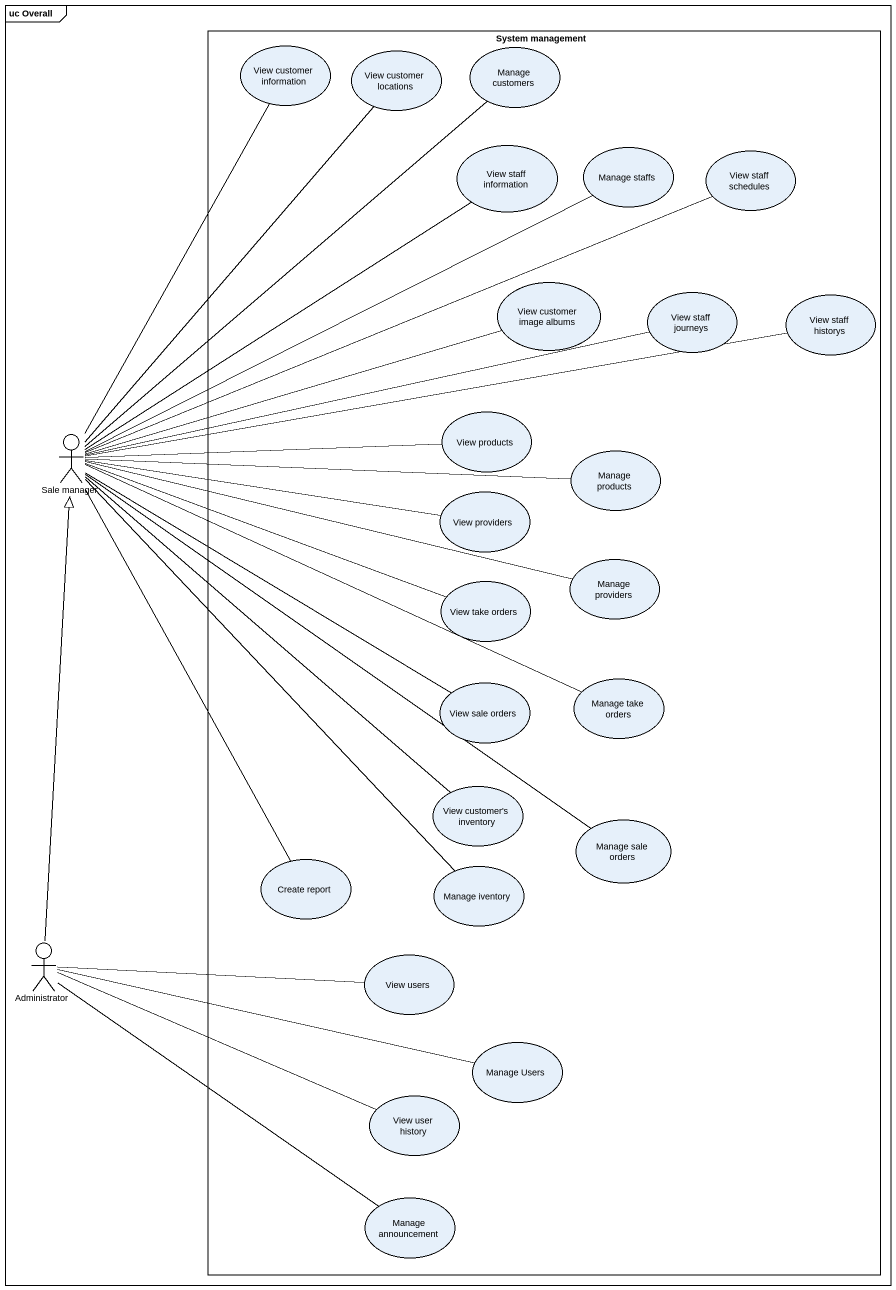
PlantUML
@startuml
mainframe uc Overall
rectangle "System management" as System_management {
  usecase "View customer information" as View_customer_information
  usecase "View customer locations" as View_customer_locations
  usecase "Manage customers" as Manage_customers
  usecase "View staff information" as View_staff_information
  usecase "Manage staffs" as Manage_staffs
  usecase "View staff schedules" as View_staff_schedules
  usecase "View customer image albums" as View_customer_image_albums
  usecase "View staff journeys" as View_staff_journeys
  usecase "View staff historys" as View_staff_historys
  usecase "View products" as View_products
  usecase "Manage products" as Manage_products
  usecase "View providers" as View_providers
  usecase "Manage providers" as Manage_providers
  usecase "View take orders" as View_take_orders
  usecase "Manage take orders" as Manage_take_orders
  usecase "View sale orders" as View_sale_orders
  usecase "View customer's inventory" as View_customer_s_inventory
  usecase "Manage sale orders" as Manage_sale_orders
  usecase "Create report" as Create_report
  usecase "Manage iventory" as Manage_iventory
  usecase "View users" as View_users
  usecase "Manage Users" as Manage_Users
  usecase "View user history" as View_user_history
  usecase "Manage announcement" as Manage_announcement
}
actor "Sale manager" as Sale_manager
actor Administrator
Sale_manager -up- View_customer_information
Sale_manager -up- View_customer_locations
Sale_manager -up- Manage_customers
Sale_manager -up- View_staff_information
Sale_manager -right- Manage_staffs
Sale_manager -right- View_staff_schedules
Sale_manager -right- View_customer_image_albums
Sale_manager -right- View_staff_journeys
Sale_manager -right- View_staff_historys
Sale_manager -right- View_products
Sale_manager -right- Manage_products
Sale_manager -right- View_providers
Sale_manager -right- Manage_providers
Sale_manager -right- View_take_orders
Sale_manager -right- Manage_take_orders
Sale_manager -right- View_sale_orders
Sale_manager -- View_customer_s_inventory
Sale_manager -- Manage_sale_orders
Sale_manager -- Create_report
Sale_manager -- Manage_iventory
Administrator -up-|> Sale_manager
Administrator -right- View_users
Administrator -right- Manage_Users
Administrator -right- View_user_history
Administrator -- Manage_announcement
@enduml
